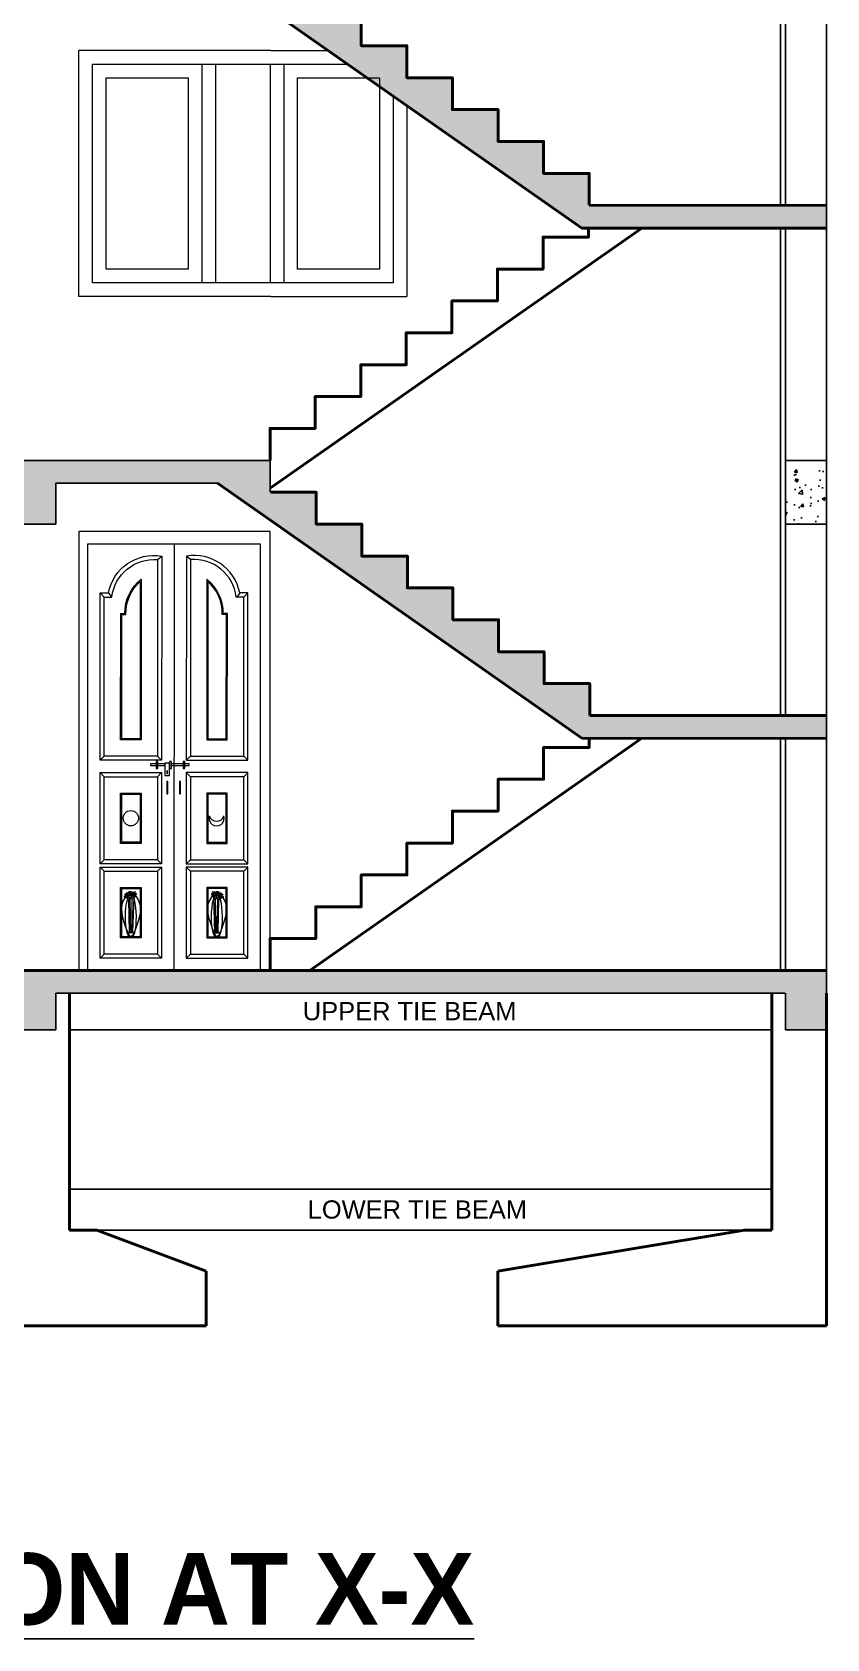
# Model space of a CAD drawing. Header units: inches. Extents: x -4597 to 93300, y -14139 to 5932.
# Drawn here: x -3093.5 to -2919.1, y -10382.6 to -10029.9 of the extents above; entities that cross this region are included whole.
import ezdxf

# ---------------------------------------------------------------- set-up
doc = ezdxf.new("R2010")
doc.units = ezdxf.units.IN
doc.header["$LTSCALE"] = 0.5
doc.header["$MEASUREMENT"] = 0
for name, color, linetype, lineweight in [('door', 202, 'Continuous', 5), ('DW elev', 123, 'Continuous', 25), ('Toilet', 7, 'Continuous', 25), ('wall', 20, 'Continuous', 40), ('win', 5, 'Continuous', 18)]:
    doc.layers.add(name, color=color, linetype=linetype, lineweight=lineweight)
doc.styles.add('ordinary', font='ARIALN.TTF')
doc.styles.get("Standard").update_dxf_attribs({"font": 'arial.ttf'})

msp = doc.modelspace()

# ---------------------------------------------------------------- hatches: boundary and pattern name
at = {"layer": 'Toilet'}
h = msp.add_hatch(dxfattribs=at)
h.set_pattern_fill('AR-CONC', color=256, style=0)
h.set_pattern_definition([(50, (-18576.819, 2949.032), (7.1726018, -0.6275213), [0.75, -8.25]), (355, (-18576.819, 2949.032), (-1.3875133, 7.5219213), [0.6, -6.6]), (100.4514, (-18576.221, 2948.98), (5.7850938, 6.8943954), [0.637402, -7.011421]), (46.1842, (-18576.819, 2951.032), (10.6724105, -1.65519), [1.125, -12.375]), (96.6356, (-18575.93, 2950.894), (9.346627, 9.7411787), [0.956103, -10.51713]), (351.1842, (-18576.819, 2951.032), (9.3466195, 9.741186), [0.9, -9.9]), (21, (-18575.819, 2950.532), (5.9690705, -4.0261889), [0.75, -8.25]), (326, (-18575.819, 2950.532), (2.4331533, 7.2515005), [0.6, -6.6]), (71.4514, (-18575.3215, 2950.1966), (8.4022263, 3.225305), [0.637402, -7.011421]), (37.5, (-18576.819, 2949.0321), (0.12159855, 3.32893854), [0, -6.52, 0, -6.7, 0, -6.625]), (7.5, (-18576.819, 2949.032), (2.6306954, 3.9441171), [0, -3.82, 0, -6.37, 0, -2.525]), (327.5, (-18579.049, 2949.0321), (5.33822436, -0.2255487), [0, -2.5, 0, -7.8, 0, -10.35]), (317.5, (-18580.049, 2949.032), (5.8318617, 1.0010498), [0, -3.25, 0, -5.18, 0, -7.35])])
h.paths.add_polyline_path([(-3227.18, -9899.9), (-3227.18, -9904.9), (-3221.02, -9904.9), (-3221.02, -9913.9), (-3212.02, -9913.9), (-3212.02, -9904.9), (-3097.24, -9904.9), (-3097.24, -9913.9), (-3088.24, -9913.9), (-3088.24, -9904.9), (-3052.81, -9904.9), (-2972.82, -9960.9), (-2919.17, -9960.94), (-2919.17, -9955.94), (-2971.24, -9955.9), (-2971.24, -9948.9), (-2981.24, -9948.9), (-2981.24, -9941.9), (-2991.24, -9941.9), (-2991.24, -9934.9), (-3001.24, -9934.9), (-3001.24, -9927.9), (-3011.24, -9927.9), (-3011.24, -9920.9), (-3021.24, -9920.9), (-3021.24, -9913.9), (-3031.24, -9913.9), (-3031.24, -9906.9), (-3041.24, -9906.9), (-3041.24, -9899.9)])
h.paths.add_polyline_path([(-3212.02, -10016.9), (-3097.24, -10016.9), (-3097.24, -10025.9), (-3088.24, -10025.9), (-3088.24, -10016.9), (-3052.81, -10016.9), (-2972.82, -10072.9), (-2919.17, -10072.94), (-2919.17, -10067.94), (-2971.24, -10067.9), (-2971.24, -10060.9), (-2981.24, -10060.9), (-2981.24, -10053.9), (-2991.24, -10053.9), (-2991.24, -10046.9), (-3001.24, -10046.9), (-3001.24, -10039.9), (-3011.24, -10039.9), (-3011.24, -10032.9), (-3021.24, -10032.9), (-3021.24, -10025.9), (-3031.24, -10025.9), (-3031.24, -10018.9), (-3041.24, -10018.9), (-3041.24, -10011.9), (-3221.02, -10011.9), (-3221.02, -10025.9), (-3212.02, -10025.9)])
h.paths.add_polyline_path([(-3221.02, -10123.9), (-3221.02, -10137.9), (-3212.02, -10137.9), (-3212.02, -10128.9), (-3097.24, -10128.9), (-3097.24, -10137.9), (-3088.24, -10137.9), (-3088.24, -10128.9), (-3052.81, -10128.9), (-2972.82, -10184.9), (-2919.17, -10184.94), (-2919.17, -10179.94), (-2971.24, -10179.9), (-2971.24, -10172.9), (-2981.24, -10172.9), (-2981.24, -10165.9), (-2991.24, -10165.9), (-2991.24, -10158.9), (-3001.24, -10158.9), (-3001.24, -10151.9), (-3011.24, -10151.9), (-3011.24, -10144.9), (-3021.24, -10144.9), (-3021.24, -10137.9), (-3031.24, -10137.9), (-3031.24, -10130.9), (-3041.24, -10130.9), (-3041.24, -10123.9)])
h.paths.add_polyline_path([(-3127.24, -9787.9), (-3127.24, -9793.9), (-3097.24, -9793.9), (-3097.24, -9802.9), (-3088.24, -9802.9), (-3088.24, -9793.9), (-2928.3, -9793.9), (-2928.3, -9802.9), (-2919.3, -9802.9), (-2919.3, -9787.9)])
h = msp.add_hatch(dxfattribs=at)
h.set_pattern_fill('AR-CONC', color=256, style=0)
h.set_pattern_definition([(50, (-20726.913, 1636.201), (7.1726018, -0.6275213), [0.75, -8.25]), (355, (-20726.913, 1636.201), (-1.3875133, 7.5219213), [0.6, -6.6]), (100.4514, (-20726.3154, 1636.149), (5.7850938, 6.8943954), [0.637402, -7.011421]), (46.1842, (-20726.913, 1638.201), (10.6724105, -1.65519), [1.125, -12.375]), (96.6356, (-20726.024, 1638.063), (9.346627, 9.7411787), [0.956103, -10.51713]), (351.1842, (-20726.913, 1638.201), (9.3466195, 9.741186), [0.9, -9.9]), (21, (-20725.913, 1637.701), (5.9690705, -4.0261889), [0.75, -8.25]), (326, (-20725.913, 1637.701), (2.4331533, 7.2515005), [0.6, -6.6]), (71.4514, (-20725.416, 1637.366), (8.4022263, 3.225305), [0.637402, -7.011421]), (37.5, (-20726.913, 1636.2013), (0.12159855, 3.32893854), [0, -6.52, 0, -6.7, 0, -6.625]), (7.5, (-20726.913, 1636.2013), (2.6306954, 3.9441171), [0, -3.82, 0, -6.37, 0, -2.525]), (327.5, (-20729.143, 1636.2013), (5.33822436, -0.22554872), [0, -2.5, 0, -7.8, 0, -10.35]), (317.5, (-20730.143, 1636.2013), (5.8318617, 1.0010498), [0, -3.25, 0, -5.18, 0, -7.35])])
h.paths.add_polyline_path([(-2928.17, -10137.9), (-2919.17, -10137.9), (-2919.17, -10123.9), (-2928.17, -10123.9)])
h.paths.add_polyline_path([(-2928.17, -10025.9), (-2919.17, -10025.9), (-2919.17, -10011.9), (-2928.17, -10011.9)])
h = msp.add_hatch(dxfattribs=at)
h.set_pattern_fill('AR-CONC', color=256, style=0)
h.set_pattern_definition([(50, (-24141.777, 1068.912), (7.1726018, -0.6275213), [0.75, -8.25]), (355, (-24141.777, 1068.912), (-1.3875133, 7.5219213), [0.6, -6.6]), (100.4514, (-24141.1796, 1068.8595), (5.7850938, 6.8943954), [0.637402, -7.0114211]), (46.1842, (-24141.777, 1070.912), (10.6724105, -1.65519), [1.125, -12.375]), (96.6356, (-24140.888, 1070.774), (9.346627, 9.7411787), [0.956103, -10.51713]), (351.1842, (-24141.777, 1070.912), (9.3466195, 9.741186), [0.9, -9.9]), (21, (-24140.777, 1070.412), (5.9690705, -4.0261889), [0.75, -8.25]), (326, (-24140.777, 1070.412), (2.4331533, 7.2515005), [0.6, -6.6]), (71.4514, (-24140.28, 1070.076), (8.4022263, 3.225305), [0.637402, -7.0114211]), (37.5, (-24141.7773, 1068.9118), (0.12159855, 3.32893854), [0, -6.52, 0, -6.7, 0, -6.625]), (7.5, (-24141.7773, 1068.9118), (2.6306954, 3.9441171), [0, -3.82, 0, -6.37, 0, -2.525]), (327.5, (-24144.0073, 1068.9118), (5.33822436, -0.22554872), [0, -2.5, 0, -7.8, 0, -10.35]), (317.5, (-24145.0073, 1068.9118), (5.8318617, 1.0010498), [0, -3.25, 0, -5.18, 0, -7.35])])
h.paths.add_polyline_path([(-3097.24, -10240.9), (-3097.24, -10248.9), (-3088.24, -10248.9), (-3088.24, -10240.9), (-2928.3, -10240.9), (-2928.3, -10248.9), (-2919.3, -10248.9), (-2919.3, -10240.9), (-2919.3, -10235.9), (-3221.02, -10235.9), (-3221.02, -10240.9), (-3221.02, -10248.9), (-3212.02, -10248.9), (-3212.02, -10240.9)])

# ---------------------------------------------------------------- linework, layer by layer
at = {"layer": 'door'}
for p, q in [((-3041.24, -10139.5), (-3083.24, -10139.5)), ((-3083.24, -10139.5), (-3083.24, -10235.9)), ((-3041.24, -10235.9), (-3041.24, -10139.5)), ((-3081.24, -10235.9), (-3081.22, -10142.2)), ((-3081.22, -10142.2), (-3043.42, -10142.2)), ((-3062.32, -10142.2), (-3062.34, -10235.9)), ((-3043.42, -10142.2), (-3043.44, -10235.9)), ((-3065.92, -10145.66), (-3065.02, -10144.9)), ((-3058.72, -10145.66), (-3059.62, -10144.9)), ((-3078.52, -10153), (-3077.62, -10153.9)), ((-3076.72, -10153), (-3076.06, -10153.9)), ((-3047.92, -10153), (-3048.57, -10153.9)), ((-3046.12, -10153), (-3047.02, -10153.9)), ((-3077.64, -10188.85), (-3078.54, -10189.75)), ((-3065.04, -10189.75), (-3065.94, -10188.85)), ((-3059.64, -10189.75), (-3058.74, -10188.85)), ((-3047.04, -10188.85), (-3046.14, -10189.75)), ((-3078.54, -10192.45), (-3077.64, -10193.35)), ((-3065.04, -10192.45), (-3065.94, -10193.35)), ((-3059.64, -10192.45), (-3058.74, -10193.35)), ((-3046.14, -10192.45), (-3047.04, -10193.35)), ((-3077.64, -10211.58), (-3078.54, -10212.48)), ((-3078.54, -10213.18), (-3077.64, -10214.08)), ((-3065.04, -10212.48), (-3065.94, -10211.58)), ((-3065.04, -10213.18), (-3065.94, -10214.08)), ((-3059.64, -10212.48), (-3058.74, -10211.58)), ((-3059.64, -10213.18), (-3058.74, -10214.08)), ((-3047.04, -10211.58), (-3046.14, -10212.48)), ((-3046.14, -10213.18), (-3047.04, -10214.08)), ((-3072.7, -10219.9), (-3073.3, -10219.56)), ((-3072.7, -10219.9), (-3073.25, -10219.84)), ((-3072.75, -10219.65), (-3073.11, -10219.08)), ((-3072.75, -10219.65), (-3072.95, -10219.6)), ((-3072.22, -10219.51), (-3072.9, -10219.12)), ((-3072.31, -10219.51), (-3072.85, -10219.26)), ((-3072.61, -10219.12), (-3072.8, -10218.87)), ((-3072.51, -10219.94), (-3072.75, -10219.65)), ((-3072.56, -10220.04), (-3072.75, -10220.04)), ((-3072.41, -10218.92), (-3072.7, -10218.83)), ((-3072.61, -10219.51), (-3072.7, -10219.46)), ((-3072.41, -10220.19), (-3072.7, -10219.9)), ((-3072.61, -10219.12), (-3072.46, -10218.78)), ((-3072.61, -10219.51), (-3072.61, -10219.12)), ((-3072.51, -10219.94), (-3072.61, -10219.51)), ((-3072.41, -10220.19), (-3072.51, -10219.94)), ((-3072.41, -10218.92), (-3072.22, -10218.68)), ((-3071.73, -10219.56), (-3072.41, -10218.92)), ((-3072.22, -10220.28), (-3072.41, -10220.19)), ((-3072.22, -10219.51), (-3072.31, -10219.51)), ((-3072.25, -10219.08), (-3072.06, -10218.92)), ((-3072.22, -10219.51), (-3071.73, -10218.97)), ((-3071.97, -10220.33), (-3072.22, -10219.51)), ((-3072.07, -10227.5), (-3072.22, -10220.28)), ((-3072.17, -10218.77), (-3072.21, -10218.54)), ((-3072.09, -10218.84), (-3072.17, -10218.77)), ((-3072.05, -10218.78), (-3072.13, -10218.63)), ((-3072.12, -10219.19), (-3072.11, -10218.86)), ((-3072.12, -10219.07), (-3071.98, -10218.94)), ((-3072.11, -10218.86), (-3071.98, -10218.7)), ((-3072.06, -10218.92), (-3071.96, -10218.47)), ((-3071.98, -10218.94), (-3071.9, -10218.78)), ((-3071.73, -10218.97), (-3071.97, -10218.58)), ((-3071.97, -10220.33), (-3071.78, -10219.99)), ((-3071.78, -10227.55), (-3071.97, -10220.33)), ((-3071.86, -10218.77), (-3071.81, -10218.48)), ((-3071.63, -10218.78), (-3071.78, -10218.73)), ((-3071.78, -10219.99), (-3071.73, -10219.56)), ((-3071.73, -10218.97), (-3071.44, -10218.83)), ((-3071.68, -10219.51), (-3071.63, -10219.26)), ((-3071.58, -10219.9), (-3071.68, -10219.51)), ((-3071.63, -10218.78), (-3071.54, -10218.63)), ((-3071.39, -10219.12), (-3071.63, -10218.78)), ((-3071.63, -10219.26), (-3071.29, -10219.07)), ((-3071.49, -10220.24), (-3071.58, -10219.9)), ((-3071.54, -10227.45), (-3071.49, -10220.24)), ((-3071.42, -10218.97), (-3071.46, -10218.61)), ((-3071.44, -10218.83), (-3071.29, -10218.58)), ((-3071.25, -10219.22), (-3071.42, -10218.97)), ((-3071.2, -10219.46), (-3071.34, -10218.78)), ((-3071.34, -10227.45), (-3071.1, -10219.8)), ((-3071.29, -10219.07), (-3071, -10218.68)), ((-3071.25, -10218.89), (-3071.2, -10218.59)), ((-3071.18, -10219.07), (-3071.25, -10218.89)), ((-3071.24, -10220.24), (-3071.2, -10219.46)), ((-3071.2, -10219.17), (-3071.15, -10218.73)), ((-3071, -10219.7), (-3071.2, -10219.17)), ((-3071.1, -10219.8), (-3070.81, -10219.56)), ((-3070.96, -10218.55), (-3070.91, -10218.69)), ((-3070.95, -10219.68), (-3070.87, -10219.43)), ((-3070.92, -10218.83), (-3070.89, -10218.61)), ((-3070.92, -10218.81), (-3070.84, -10218.7)), ((-3070.87, -10219.43), (-3070.92, -10218.83)), ((-3070.91, -10218.74), (-3070.81, -10218.63)), ((-3070.9, -10218.67), (-3070.76, -10218.54)), ((-3070.89, -10218.61), (-3070.82, -10218.55)), ((-3070.87, -10219.43), (-3070.77, -10219.12)), ((-3070.81, -10219.56), (-3070.76, -10219.22)), ((-3070.81, -10219.56), (-3070.61, -10219.26)), ((-3070.77, -10219.12), (-3070.54, -10218.92)), ((-3070.76, -10219.22), (-3070.61, -10219.02)), ((-3070.71, -10219.41), (-3070.66, -10219.22)), ((-3070.66, -10219.22), (-3070.56, -10219.12)), ((-3053.91, -10219.12), (-3054.14, -10218.92)), ((-3054.02, -10219.22), (-3054.11, -10219.12)), ((-3053.92, -10219.22), (-3054.06, -10219.02)), ((-3053.87, -10219.56), (-3054.06, -10219.26)), ((-3053.97, -10219.41), (-3054.02, -10219.22)), ((-3053.87, -10219.56), (-3053.92, -10219.22)), ((-3053.78, -10218.67), (-3053.91, -10218.54)), ((-3053.81, -10219.43), (-3053.91, -10219.12)), ((-3053.58, -10219.8), (-3053.87, -10219.56)), ((-3053.78, -10218.61), (-3053.86, -10218.55)), ((-3053.77, -10218.74), (-3053.86, -10218.63)), ((-3053.76, -10218.81), (-3053.83, -10218.7)), ((-3053.81, -10219.43), (-3053.75, -10218.83)), ((-3053.72, -10219.68), (-3053.81, -10219.43)), ((-3053.75, -10218.83), (-3053.78, -10218.61)), ((-3053.72, -10218.55), (-3053.77, -10218.69)), ((-3053.38, -10219.07), (-3053.68, -10218.68)), ((-3053.68, -10219.7), (-3053.48, -10219.17)), ((-3053.34, -10227.45), (-3053.58, -10219.8)), ((-3053.48, -10219.17), (-3053.53, -10218.73)), ((-3053.49, -10219.07), (-3053.43, -10218.89)), ((-3053.43, -10218.89), (-3053.48, -10218.59)), ((-3053.48, -10219.46), (-3053.34, -10218.78)), ((-3053.43, -10220.24), (-3053.48, -10219.46)), ((-3053.43, -10219.22), (-3053.26, -10218.97)), ((-3053.24, -10218.83), (-3053.38, -10218.58)), ((-3053.04, -10219.26), (-3053.38, -10219.07)), ((-3053.29, -10219.12), (-3053.04, -10218.78)), ((-3053.26, -10218.97), (-3053.22, -10218.61)), ((-3052.95, -10218.97), (-3053.24, -10218.83)), ((-3053.19, -10220.24), (-3053.09, -10219.9)), ((-3053.14, -10227.45), (-3053.19, -10220.24)), ((-3053.04, -10218.78), (-3053.14, -10218.63)), ((-3053.09, -10219.9), (-3053, -10219.51)), ((-3053.04, -10218.78), (-3052.9, -10218.73)), ((-3053, -10219.51), (-3053.04, -10219.26)), ((-3052.95, -10218.97), (-3052.7, -10218.58)), ((-3052.95, -10219.56), (-3052.27, -10218.92)), ((-3052.46, -10219.51), (-3052.95, -10218.97)), ((-3052.9, -10219.99), (-3052.95, -10219.56)), ((-3052.7, -10220.33), (-3052.9, -10219.99)), ((-3052.9, -10227.55), (-3052.7, -10220.33)), ((-3052.81, -10218.77), (-3052.86, -10218.48)), ((-3052.7, -10218.94), (-3052.78, -10218.78)), ((-3052.62, -10218.92), (-3052.71, -10218.47)), ((-3052.57, -10218.86), (-3052.7, -10218.7)), ((-3052.56, -10219.07), (-3052.7, -10218.94)), ((-3052.7, -10220.33), (-3052.46, -10219.51)), ((-3052.63, -10218.78), (-3052.55, -10218.63)), ((-3052.42, -10219.08), (-3052.62, -10218.92)), ((-3052.61, -10227.5), (-3052.46, -10220.28)), ((-3052.59, -10218.84), (-3052.51, -10218.77)), ((-3052.55, -10219.19), (-3052.57, -10218.86)), ((-3052.51, -10218.77), (-3052.47, -10218.54)), ((-3052.27, -10218.92), (-3052.46, -10218.68)), ((-3052.46, -10219.51), (-3051.78, -10219.12)), ((-3052.46, -10219.51), (-3052.36, -10219.51)), ((-3052.46, -10220.28), (-3052.27, -10220.19)), ((-3052.36, -10219.51), (-3051.83, -10219.26)), ((-3052.27, -10218.92), (-3051.98, -10218.83)), ((-3052.27, -10220.19), (-3051.98, -10219.9)), ((-3052.27, -10220.19), (-3052.17, -10219.94)), ((-3052.07, -10219.12), (-3052.22, -10218.78)), ((-3052.17, -10219.94), (-3052.07, -10219.51)), ((-3052.17, -10219.94), (-3051.93, -10219.65)), ((-3052.12, -10220.04), (-3051.93, -10220.04)), ((-3052.07, -10219.12), (-3051.88, -10218.87)), ((-3052.07, -10219.51), (-3052.07, -10219.12)), ((-3052.07, -10219.51), (-3051.98, -10219.46)), ((-3051.98, -10219.9), (-3051.38, -10219.56)), ((-3051.98, -10219.9), (-3051.43, -10219.84)), ((-3051.93, -10219.65), (-3051.57, -10219.08)), ((-3051.93, -10219.65), (-3051.73, -10219.6)), ((-3071.78, -10227.65), (-3072.07, -10227.5)), ((-3071.78, -10227.65), (-3071.34, -10227.45)), ((-3071.78, -10227.65), (-3071.54, -10227.45)), ((-3071.78, -10227.65), (-3071.78, -10227.55)), ((-3052.9, -10227.65), (-3053.34, -10227.45)), ((-3052.9, -10227.65), (-3053.14, -10227.45)), ((-3052.9, -10227.65), (-3052.61, -10227.5)), ((-3052.9, -10227.65), (-3052.9, -10227.55)), ((-3077.64, -10232.3), (-3078.54, -10233.2)), ((-3065.04, -10233.2), (-3065.94, -10232.3)), ((-3059.64, -10233.2), (-3058.74, -10232.3)), ((-3047.04, -10232.3), (-3046.14, -10233.2)), ((-3083.24, -10235.9), (-3081.24, -10235.9)), ((-3043.44, -10235.9), (-3081.24, -10235.9)), ((-3043.44, -10235.9), (-3041.24, -10235.9))]:
    msp.add_line(p, q, dxfattribs=at)
for points in [[(-3065.02, -10144.9), (-3065.02, -10144.9), (-3065.04, -10189.75), (-3078.54, -10189.75), (-3078.52, -10153), (-3076.72, -10153, -0.404871)], [(-3065.92, -10145.7), (-3065.94, -10188.85), (-3077.64, -10188.85), (-3077.62, -10153.9), (-3075.95, -10153.9, -0.404087)], [(-3059.62, -10144.9), (-3059.62, -10144.9), (-3059.64, -10189.75), (-3046.14, -10189.75), (-3046.12, -10153), (-3047.92, -10153, 0.404871)], [(-3058.72, -10145.7), (-3058.74, -10188.85), (-3047.04, -10188.85), (-3047.02, -10153.9), (-3048.68, -10153.9, 0.404087)], [(-3069.52, -10150.01), (-3069.54, -10185.25), (-3074.04, -10185.25), (-3074.02, -10157.5), (-3073.12, -10157.5, -0.230009)], [(-3069.74, -10150.5), (-3069.76, -10185.03), (-3073.81, -10185.03), (-3073.79, -10157.73), (-3072.89, -10157.73, -0.222945)], [(-3055.12, -10150.01), (-3055.14, -10185.25), (-3050.64, -10185.25), (-3050.62, -10157.5), (-3051.52, -10157.5, 0.230009)], [(-3054.89, -10150.5), (-3054.91, -10185.03), (-3050.86, -10185.03), (-3050.84, -10157.73), (-3051.74, -10157.73, 0.222945)]]:
    msp.add_lwpolyline(points, format="xyb", close=True, dxfattribs=at)
for points in [[(-3078.54, -10192.45), (-3065.04, -10192.45), (-3065.04, -10212.48), (-3078.54, -10212.48)], [(-3065.85, -10190.02), (-3066.27, -10190.02), (-3066.27, -10191.53), (-3065.85, -10191.53)], [(-3063.34, -10190.4), (-3064.34, -10190.4), (-3064.34, -10193.05), (-3063.34, -10193.05)], [(-3063.77, -10192.08), (-3063.89, -10192.08), (-3063.89, -10192.66), (-3063.77, -10192.66)], [(-3062.88, -10190.02), (-3063.29, -10190.02), (-3063.29, -10191.53), (-3062.88, -10191.53)], [(-3059.94, -10190.02), (-3060.35, -10190.02), (-3060.35, -10191.53), (-3059.94, -10191.53)], [(-3046.14, -10192.45), (-3059.64, -10192.45), (-3059.64, -10212.48), (-3046.14, -10212.48)], [(-3077.64, -10193.35), (-3065.94, -10193.35), (-3065.94, -10211.58), (-3077.64, -10211.58)], [(-3063.71, -10194.43), (-3063.94, -10194.43), (-3063.94, -10197.08), (-3063.71, -10197.08)], [(-3060.93, -10194.43), (-3061.15, -10194.43), (-3061.15, -10197.08), (-3060.93, -10197.08)], [(-3047.04, -10193.35), (-3058.74, -10193.35), (-3058.74, -10211.58), (-3047.04, -10211.58)], [(-3074.04, -10196.95), (-3069.54, -10196.95), (-3069.54, -10207.98), (-3074.04, -10207.98)], [(-3073.81, -10197.18), (-3069.76, -10197.18), (-3069.76, -10207.75), (-3073.81, -10207.75)], [(-3050.64, -10196.95), (-3055.14, -10196.95), (-3055.14, -10207.98), (-3050.64, -10207.98)], [(-3050.86, -10197.18), (-3054.91, -10197.18), (-3054.91, -10207.75), (-3050.86, -10207.75)], [(-3065.04, -10233.2), (-3078.54, -10233.2), (-3078.54, -10213.18), (-3065.04, -10213.18)], [(-3065.94, -10232.3), (-3077.64, -10232.3), (-3077.64, -10214.08), (-3065.94, -10214.08)], [(-3059.64, -10233.2), (-3046.14, -10233.2), (-3046.14, -10213.18), (-3059.64, -10213.18)], [(-3058.74, -10232.3), (-3047.04, -10232.3), (-3047.04, -10214.08), (-3058.74, -10214.08)], [(-3069.54, -10228.7), (-3074.04, -10228.7), (-3074.04, -10217.68), (-3069.54, -10217.68)], [(-3055.14, -10228.7), (-3050.64, -10228.7), (-3050.64, -10217.68), (-3055.14, -10217.68)], [(-3069.76, -10228.48), (-3073.81, -10228.48), (-3073.81, -10217.9), (-3069.76, -10217.9)], [(-3054.91, -10228.48), (-3050.86, -10228.48), (-3050.86, -10217.9), (-3054.91, -10217.9)]]:
    msp.add_lwpolyline(points, close=True, dxfattribs=at)
for points in [[(-3066.27, -10190.55), (-3067.52, -10190.55), (-3067.52, -10190.9), (-3066.27, -10190.9)], [(-3064.34, -10190.55), (-3065.85, -10190.55)], [(-3065.85, -10190.9), (-3064.34, -10190.9)], [(-3063.29, -10190.55), (-3063.34, -10190.55)], [(-3063.34, -10190.9), (-3063.29, -10190.9)], [(-3060.35, -10190.55), (-3062.88, -10190.55)], [(-3062.88, -10190.9), (-3060.35, -10190.9)], [(-3059.94, -10190.9), (-3059, -10190.9), (-3059, -10190.55), (-3059.94, -10190.55)]]:
    msp.add_lwpolyline(points, dxfattribs=at)
msp.add_circle((-3071.8, -10202.46), 1.68, dxfattribs=at)
for centre, radius, start, end in [((-3052.98, -10202.46), 1.68, 162.1563, 17.8437), ((-3052.98, -10201.44), 1.68, 197.8437, 342.1563), ((-3071.78, -10223.56), 3.92, 258.8313, 281.1687), ((-3052.9, -10223.56), 3.92, 258.8313, 281.1687)]:
    msp.add_arc(centre, radius, start, end, dxfattribs=at)
msp.add_ellipse((-3071.78, -10227.59), major_axis=(-0.552, 0), ratio=0.098223, dxfattribs=at)
at = {"layer": 'door', "extrusion": (0, 0, -1)}
msp.add_ellipse((-3052.9, -10227.59), major_axis=(0.552, 0), ratio=0.098223, dxfattribs=at)
at = {"layer": 'door'}
for points in [[(-3072.33, -10227.59), (-3072.33, -10227.85), (-3072.07, -10228.3), (-3072.28, -10219.13), (-3072.91, -10219.68), (-3072.54, -10227.41)], [(-3071.23, -10227.59), (-3071.23, -10227.85), (-3071.49, -10228.3), (-3071.28, -10219.13), (-3070.65, -10219.68), (-3071.02, -10227.41)], [(-3053.45, -10227.59), (-3053.45, -10227.85), (-3053.19, -10228.3), (-3053.4, -10219.13), (-3054.03, -10219.68), (-3053.66, -10227.41)], [(-3052.35, -10227.59), (-3052.35, -10227.85), (-3052.61, -10228.3), (-3052.4, -10219.13), (-3051.77, -10219.68), (-3052.14, -10227.41)]]:
    msp.add_spline(points, degree=3, dxfattribs=at)
at = {"layer": 'Toilet'}
for p, q in [((-2919.17, -10248.9), (-2919.17, -9748.9)), ((-2929.24, -10067.93), (-2929.24, -9960.93)), ((-2928.17, -10067.93), (-2928.17, -9960.93)), ((-2929.24, -10179.93), (-2929.24, -10072.93)), ((-2928.17, -10179.93), (-2928.17, -10072.93)), ((-3041.24, -10123.9), (-3221.02, -10123.9)), ((-3041.24, -10130.9), (-3041.24, -10123.9)), ((-2919.17, -10123.9), (-2928.17, -10123.9)), ((-3088.24, -10137.9), (-3088.24, -10128.9)), ((-3052.81, -10128.9), (-3088.24, -10128.9)), ((-3088.24, -10137.9), (-3097.24, -10137.9)), ((-2919.17, -10137.9), (-2928.17, -10137.9)), ((-2929.24, -10235.9), (-2929.24, -10184.93)), ((-2928.17, -10235.9), (-2928.17, -10184.93)), ((-2928.3, -10240.9), (-3088.24, -10240.9)), ((-3088.24, -10248.9), (-3088.24, -10240.9)), ((-2928.17, -10248.9), (-2928.17, -10240.9)), ((-3088.24, -10248.9), (-3097.24, -10248.9)), ((-3085.24, -10248.9), (-2931.17, -10248.9)), ((-2919.17, -10248.9), (-2928.17, -10248.9)), ((-3085.24, -10283.9), (-2931.17, -10283.9)), ((-3085.24, -10292.9), (-2931.17, -10292.9))]:
    msp.add_line(p, q, dxfattribs=at)
at = {"layer": 'wall', "color": 2, "linetype": 'ByBlock', "ltscale": 5}
for p, q in [((-2972.82, -10072.9), (-3052.81, -10016.9)), ((-3041.24, -10130.01), (-2959.67, -10072.91)), ((-2972.82, -10072.9), (-2919.17, -10072.94)), ((-2972.82, -10184.9), (-3052.81, -10128.9)), ((-3032.52, -10235.9), (-2959.67, -10184.91)), ((-2972.82, -10184.9), (-2919.17, -10184.94)), ((-2919.3, -10235.9), (-3221.02, -10235.9)), ((-3085.24, -10240.9), (-3085.24, -10292.9)), ((-2931.17, -10240.9), (-2931.17, -10292.9)), ((-2919.17, -10240.9), (-2919.17, -10313.9)), ((-3079.24, -10292.9), (-3085.24, -10292.9)), ((-3055.24, -10301.9), (-3079.24, -10292.9)), ((-2991.3, -10301.9), (-2937.17, -10292.9)), ((-2931.17, -10292.9), (-2937.17, -10292.9)), ((-3055.24, -10313.9), (-3055.24, -10301.9)), ((-2991.3, -10313.9), (-2991.3, -10301.9)), ((-3055.24, -10313.9), (-3127.24, -10313.9)), ((-2919.17, -10313.9), (-2991.3, -10313.9))]:
    msp.add_line(p, q, dxfattribs=at)
at = {"layer": 'wall', "linetype": 'ByBlock', "ltscale": 5}
msp.add_line((-2919.09, -10240.9), (-2919.17, -10240.9), dxfattribs=at)
at = {"layer": 'wall', "color": 2, "linetype": 'ByBlock', "ltscale": 5}
for points in [[(-2971.24, -10067.9), (-2971.24, -10060.9), (-2981.24, -10060.9), (-2981.24, -10053.9), (-2991.24, -10053.9), (-2991.24, -10046.9), (-3001.24, -10046.9), (-3001.24, -10039.9), (-3011.24, -10039.9), (-3011.24, -10032.9), (-3021.24, -10032.9), (-3021.24, -10025.9), (-3031.24, -10025.9), (-3031.24, -10018.9), (-3041.24, -10018.9)], [(-2971.24, -10067.9), (-2919.17, -10067.94)], [(-3041.24, -10123.9), (-3041.24, -10116.9), (-3031.36, -10116.9), (-3031.36, -10109.9), (-3021.36, -10109.9), (-3021.36, -10102.9), (-3011.36, -10102.9), (-3011.36, -10095.9), (-3001.36, -10095.9), (-3001.36, -10088.9), (-2991.36, -10088.9), (-2991.36, -10081.9), (-2981.36, -10081.9), (-2981.36, -10074.9), (-2971.36, -10074.9), (-2971.36, -10072.9)], [(-2971.12, -10179.9), (-2971.12, -10172.9), (-2981.12, -10172.9), (-2981.12, -10165.9), (-2991.12, -10165.9), (-2991.12, -10158.9), (-3001.12, -10158.9), (-3001.12, -10151.9), (-3011.12, -10151.9), (-3011.12, -10144.9), (-3021.12, -10144.9), (-3021.12, -10137.9), (-3031.12, -10137.9), (-3031.12, -10130.9), (-3041.12, -10130.9)], [(-2971.12, -10179.9), (-2919.17, -10179.94)], [(-3041.24, -10235.9), (-3041.24, -10228.9), (-3031.24, -10228.9), (-3031.24, -10221.9), (-3021.24, -10221.9), (-3021.24, -10214.9), (-3011.24, -10214.9), (-3011.24, -10207.9), (-3001.24, -10207.9), (-3001.24, -10200.9), (-2991.24, -10200.9), (-2991.24, -10193.9), (-2981.24, -10193.9), (-2981.24, -10186.9), (-2971.24, -10186.9), (-2971.24, -10184.9)]]:
    msp.add_lwpolyline(points, dxfattribs=at)
at = {"layer": 'win'}
for p, q in [((-3041.07, -10033.9), (-3083.24, -10033.9)), ((-3083.24, -10087.9), (-3083.24, -10033.9)), ((-3041.07, -10033.9), (-3028.53, -10033.9)), ((-3014.55, -10033.93), (-3014.55, -10033.95)), ((-3080.24, -10084.9), (-3080.24, -10036.9)), ((-3080.24, -10036.9), (-3053.24, -10036.9)), ((-3056.24, -10036.9), (-3038.24, -10036.9)), ((-3056.24, -10036.9), (-3056.24, -10084.9)), ((-3053.24, -10036.9), (-3053.24, -10084.9)), ((-3041.24, -10036.9), (-3041.24, -10084.9)), ((-3038.24, -10036.9), (-3024.24, -10036.9)), ((-3038.24, -10036.9), (-3038.24, -10084.9)), ((-3077.24, -10081.9), (-3077.24, -10039.9)), ((-3077.24, -10039.9), (-3059.24, -10039.9)), ((-3059.24, -10039.9), (-3059.24, -10081.9)), ((-3035.24, -10039.9), (-3017.24, -10039.9)), ((-3035.24, -10081.9), (-3035.24, -10039.9)), ((-3017.24, -10039.9), (-3017.24, -10081.9)), ((-3014.24, -10043.91), (-3014.24, -10084.9)), ((-3011.24, -10046.01), (-3011.24, -10087.9)), ((-3059.24, -10081.9), (-3077.24, -10081.9)), ((-3017.24, -10081.9), (-3035.24, -10081.9)), ((-3053.24, -10084.9), (-3080.24, -10084.9)), ((-3014.24, -10084.9), (-3038.24, -10084.9)), ((-3041.07, -10087.9), (-3083.24, -10087.9)), ((-3041.07, -10087.9), (-3011.24, -10087.9)), ((-3014.55, -10145.89), (-3014.55, -10145.91))]:
    msp.add_line(p, q, dxfattribs=at)
msp.add_lwpolyline([(-3038.24, -10084.9), (-3056.24, -10084.9)], dxfattribs=at)

# ---------------------------------------------------------------- texts
at = {"insert": (-3080.34, -10363.79), "char_height": 15.68, "width": 402.9642, "attachment_point": 2}
msp.add_mtext('{\\fCentury Gothic|b1|i0|c0|p34;\\LSECTION AT X-X}', dxfattribs=at)
at = {"layer": 'DW elev', "color": 0, "char_height": 4, "width": 138.6518, "attachment_point": 1, "style": 'ordinary'}
for s, insert in [('{\\fArial TUR|b0|i0|c0|p34;UPPER TIE BEAM}', (-3034.08, -10242.81)), ('{\\fArial TUR|b0|i0|c0|p34;LOWER TIE BEAM}', (-3033, -10286.35))]:
    msp.add_mtext(s, dxfattribs=dict(at, insert=insert))

doc.saveas('drawing.dxf')
